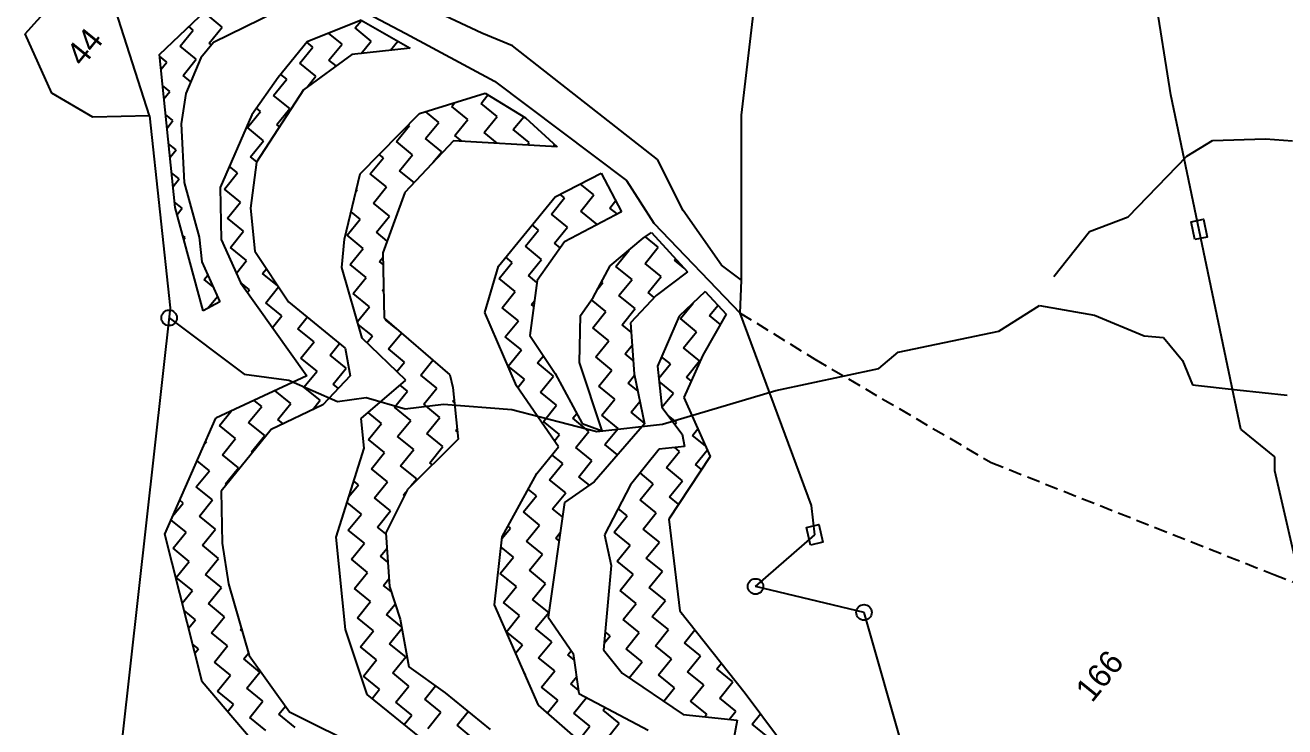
# Model space of a CAD drawing. Header units: metres. Extents: x 303647 to 308666, y 1943822 to 1947889.
# Drawn here: x 303931.1 to 304414.2, y 1946571.5 to 1946840.7 of the extents above; entities that cross this region are included whole.
import ezdxf

# ---------------------------------------------------------------- set-up
doc = ezdxf.new("R2010")
doc.units = ezdxf.units.M
doc.linetypes.add('DASHED', pattern=[0.75, 0.5, -0.25])
for name, color, linetype in [('LINE_FOOTPATH', 1, 'DASHED'), ('LINE_WATER', 4, 'Continuous'), ('OFF', 1, 'Continuous'), ('POLY_HATCH', 12, 'Continuous'), ('POLY_PARCEL', 6, 'Continuous'), ('POLY_ROAD', 30, 'Continuous'), ('TEXT_PARCEL', 7, 'Continuous')]:
    doc.layers.add(name, color=color, linetype=linetype)
doc.styles.add('TEXT_MAP', font='')
doc.styles.get('TEXT_MAP').set_extended_font_data('Kruti Dev 050')

msp = doc.modelspace()

# ---------------------------------------------------------------- linework, layer by layer
for points in [[(304379.69, 1946758.41), (304378.26, 1946765.24), (304382.99, 1946766.23), (304384.41, 1946759.4)], [(304232.31, 1946641.22), (304230.78, 1946648.03), (304235.49, 1946649.09), (304237.01, 1946642.28)]]:
    msp.add_lwpolyline(points, close=True)
for centre in [(303986.3, 1946728.4), (304211.21, 1946625.34), (304252.82, 1946615.41)]:
    msp.add_circle(centre, 2.99)
at = {"layer": 'LINE_FOOTPATH', "ltscale": 10}
for p, q in [((304205.33, 1946730.24), (304233.95, 1946712.54)), ((304233.95, 1946712.54), (304301.53, 1946672.93)), ((304301.53, 1946672.93), (304410, 1946629.95)), ((304410, 1946629.95), (304483.3, 1946601.65))]:
    msp.add_line(p, q, dxfattribs=at)
at = {"layer": 'LINE_WATER'}
for p, q in [((304376.69, 1946790.39), (304386.51, 1946796.4)), ((304386.51, 1946796.4), (304406.86, 1946797.11)), ((304406.86, 1946797.11), (304417.16, 1946796.28)), ((304354.16, 1946767.14), (304376.69, 1946790.39)), ((304339.3, 1946761.55), (304354.16, 1946767.14)), ((304325.65, 1946744.21), (304339.3, 1946761.55)), ((304304.55, 1946723.24), (304320.14, 1946733.18)), ((304320.14, 1946733.18), (304341.19, 1946729.45)), ((303986.3, 1946728.4), (304015.13, 1946706.78)), ((304341.19, 1946729.45), (304360.3, 1946721.47)), ((304265.96, 1946715.17), (304304.55, 1946723.24)), ((304360.3, 1946721.47), (304367.72, 1946720.82)), ((304367.72, 1946720.82), (304375.04, 1946712.08)), ((304258.53, 1946708.94), (304265.96, 1946715.17)), ((304375.04, 1946712.08), (304378.85, 1946702.75)), ((304015.13, 1946706.78), (304032.22, 1946704.52)), ((304219.03, 1946700.53), (304258.53, 1946708.94)), ((304032.22, 1946704.52), (304050.88, 1946696.26)), ((304378.85, 1946702.75), (304395.92, 1946700.73)), ((304050.88, 1946696.26), (304061.87, 1946697.89)), ((304061.87, 1946697.89), (304076.81, 1946693.51)), ((304175.48, 1946687.67), (304219.03, 1946700.53)), ((304395.92, 1946700.73), (304415.13, 1946698.7)), ((304076.81, 1946693.51), (304091.59, 1946695.29)), ((304091.59, 1946695.29), (304117.68, 1946693.27)), ((304117.68, 1946693.27), (304150.37, 1946684.81)), ((304150.37, 1946684.81), (304175.48, 1946687.67))]:
    msp.add_line(p, q, dxfattribs=at)
at = {"layer": 'OFF'}
msp.add_line((303931.09, 1946837.42), (303950.77, 1946859.27), dxfattribs=at)
at = {"layer": 'POLY_HATCH'}
for p, q in [((304041.69, 1946852.9), (304003.26, 1946834.08)), ((303982.56, 1946829.49), (304003.05, 1946848.87)), ((304059.91, 1946842.6), (304039.22, 1946834.28)), ((304059.91, 1946842.6), (304078.77, 1946831.92)), ((304003.26, 1946834.08), (303998.49, 1946828.2)), ((304039.22, 1946834.28), (304028.14, 1946820.64)), ((303988.63, 1946770.73), (303982.56, 1946829.49)), ((303998.49, 1946828.2), (303992.73, 1946814.44)), ((304056.37, 1946829.41), (304037.8, 1946815.82)), ((304078.77, 1946831.92), (304056.37, 1946829.41)), ((304028.14, 1946820.64), (304017.98, 1946806.26)), ((303992.73, 1946814.44), (303990.94, 1946802.89)), ((304037.8, 1946815.82), (304019.85, 1946788.15)), ((304082.28, 1946806.79), (304107.48, 1946814.54)), ((304107.48, 1946814.54), (304122.96, 1946805.17)), ((304017.98, 1946806.26), (304005.88, 1946778.36)), ((304059.58, 1946783.63), (304082.28, 1946806.79)), ((304122.96, 1946805.17), (304135.07, 1946794.05)), ((303990.94, 1946802.89), (303992.08, 1946780.29)), ((304095.4, 1946796.37), (304076.66, 1946776.49)), ((304135.07, 1946794.05), (304095.4, 1946796.37)), ((304019.85, 1946788.15), (304017.52, 1946770.42)), ((304134.3, 1946774.85), (304152.01, 1946783.87)), ((304152.01, 1946783.87), (304159.75, 1946769.1)), ((303992.08, 1946780.29), (303997.83, 1946759.36)), ((304053.56, 1946758.62), (304059.58, 1946783.63)), ((304005.88, 1946778.36), (304006.28, 1946758.43)), ((304076.66, 1946776.49), (304068.3, 1946753.38)), ((304112.67, 1946748.22), (304134.3, 1946774.85)), ((303999.32, 1946731.14), (303988.63, 1946770.73)), ((304017.52, 1946770.42), (304019.23, 1946753.95)), ((304159.75, 1946769.1), (304137.92, 1946757.61)), ((304168.17, 1946758.93), (304171.26, 1946761.17)), ((304171.26, 1946761.17), (304185.12, 1946746.02)), ((303997.83, 1946759.36), (303998.81, 1946749.9)), ((304006.28, 1946758.43), (304013.83, 1946741.74)), ((304052.53, 1946747.76), (304053.56, 1946758.62)), ((304137.92, 1946757.61), (304127.49, 1946742.71)), ((304155.45, 1946748.39), (304168.17, 1946758.93)), ((304019.23, 1946753.95), (304032.06, 1946734.48)), ((304068.3, 1946753.38), (304068.74, 1946728.33)), ((303998.81, 1946749.9), (304005.78, 1946734.48)), ((304060.36, 1946720.61), (304052.53, 1946747.76)), ((304107.34, 1946730.45), (304112.67, 1946748.22)), ((304148.88, 1946736.2), (304155.45, 1946748.39)), ((304185.12, 1946746.02), (304173.05, 1946736.96)), ((304013.83, 1946741.74), (304039.16, 1946706.09)), ((304127.49, 1946742.71), (304124.6, 1946721.69)), ((304144.08, 1946729.25), (304148.88, 1946736.2)), ((304173.05, 1946736.96), (304163.31, 1946726.47)), ((304191.96, 1946738.54), (304181.91, 1946729)), ((304191.96, 1946738.54), (304199.98, 1946729.77)), ((304005.78, 1946734.48), (303999.32, 1946731.14)), ((304032.06, 1946734.48), (304047.5, 1946721.94)), ((304068.74, 1946728.33), (304093.93, 1946706.58)), ((304119.57, 1946702.33), (304107.34, 1946730.45)), ((304143.64, 1946711.25), (304144.08, 1946729.25)), ((304163.31, 1946726.47), (304164.65, 1946706.98)), ((304181.91, 1946729), (304173.66, 1946709.92)), ((304199.98, 1946729.77), (304190.95, 1946714.03)), ((304047.5, 1946721.94), (304053.86, 1946716.78)), ((304124.6, 1946721.69), (304134.4, 1946707.06)), ((304053.86, 1946716.78), (304055.79, 1946706.16)), ((304077.08, 1946704.43), (304060.36, 1946720.61)), ((304190.95, 1946714.03), (304183.74, 1946697.89)), ((304093.93, 1946706.58), (304095.15, 1946701.69)), ((304134.4, 1946707.06), (304144.67, 1946687.88)), ((304152.33, 1946685), (304143.64, 1946711.25)), ((304164.65, 1946706.98), (304168.66, 1946687.77)), ((304173.66, 1946709.92), (304175.29, 1946694.09)), ((304039.16, 1946706.09), (304004.24, 1946689.93)), ((304055.79, 1946706.16), (304045.29, 1946695.08)), ((304059.96, 1946689.73), (304077.08, 1946704.43)), ((304135.61, 1946678.91), (304119.57, 1946702.33)), ((304095.15, 1946701.69), (304097.21, 1946681.83)), ((304183.74, 1946697.89), (304193.77, 1946675.27)), ((304045.29, 1946695.08), (304025.47, 1946685.52)), ((304175.29, 1946694.09), (304183.02, 1946683.79)), ((303984.6, 1946645.45), (304004.24, 1946689.93)), ((304061.14, 1946678.38), (304059.96, 1946689.73)), ((304144.67, 1946687.88), (304152.33, 1946685)), ((304168.66, 1946687.77), (304149.31, 1946665.45)), ((304025.47, 1946685.52), (304006.27, 1946661.87)), ((304183.02, 1946683.79), (304183.96, 1946678.99)), ((304050.32, 1946644.27), (304061.14, 1946678.38)), ((304097.21, 1946681.83), (304077.69, 1946662.58)), ((304127.35, 1946668.72), (304135.61, 1946678.91)), ((304174.29, 1946677.98), (304163.25, 1946664.39)), ((304183.96, 1946678.99), (304174.29, 1946677.98)), ((304193.77, 1946675.27), (304177.92, 1946651.12)), ((304114.09, 1946644.39), (304127.35, 1946668.72)), ((304149.31, 1946665.45), (304137.96, 1946657.5)), ((304163.25, 1946664.39), (304153.25, 1946645.12)), ((304006.27, 1946661.87), (304006.67, 1946641.94)), ((304077.69, 1946662.58), (304069.37, 1946645.94)), ((304137.96, 1946657.5), (304131.67, 1946613.53)), ((304177.92, 1946651.12), (304182.13, 1946616.05)), ((303998.93, 1946588.77), (303984.6, 1946645.45)), ((304053.99, 1946608.8), (304050.32, 1946644.27)), ((304069.37, 1946645.94), (304070.79, 1946625.29)), ((304111.05, 1946618.26), (304114.09, 1946644.39)), ((304153.25, 1946645.12), (304155.79, 1946633.39)), ((304006.67, 1946641.94), (304009.11, 1946626.38)), ((304155.79, 1946633.39), (304152.91, 1946601.08)), ((304009.11, 1946626.38), (304016.95, 1946598.89)), ((304070.79, 1946625.29), (304074.94, 1946612.82)), ((304127.93, 1946579.87), (304111.05, 1946618.26)), ((304182.13, 1946616.05), (304207.3, 1946584.36)), ((304074.94, 1946612.82), (304078.27, 1946594.52)), ((304131.67, 1946613.53), (304141.23, 1946599.64)), ((304062.31, 1946583.85), (304053.99, 1946608.8)), ((304152.91, 1946601.08), (304160.06, 1946592.05)), ((304016.95, 1946598.89), (304032.51, 1946577.21)), ((304141.23, 1946599.64), (304143.49, 1946584.31)), ((304078.27, 1946594.52), (304092.21, 1946584.5)), ((304160.06, 1946592.05), (304183.47, 1946576.27)), ((304026.51, 1946556.49), (303998.93, 1946588.77)), ((304085.79, 1946564.79), (304062.31, 1946583.85)), ((304092.21, 1946584.5), (304109.43, 1946570.52)), ((304143.49, 1946584.31), (304169.99, 1946570.16)), ((304207.3, 1946584.36), (304220.36, 1946566.78)), ((304032.51, 1946577.21), (304061.47, 1946562.75)), ((304149.21, 1946561.29), (304127.93, 1946579.87)), ((304183.47, 1946576.27), (304204.15, 1946573.99)), ((304204.15, 1946573.99), (304199.87, 1946550.88))]:
    msp.add_line(p, q, dxfattribs=at)
at = {"layer": 'POLY_HATCH', "linetype": 'Continuous'}
for p, q in [((304006.69, 1946839.97), (304000.51, 1946844.99)), ((304057.65, 1946839.61), (304060.02, 1946842.53)), ((303990.47, 1946832.63), (303995.49, 1946838.81)), ((303995.49, 1946838.81), (303993.84, 1946840.15)), ((304001.67, 1946833.79), (304006.69, 1946839.97)), ((304052.63, 1946833.43), (304047.48, 1946837.6)), ((304063.83, 1946834.59), (304057.65, 1946839.61)), ((303996.65, 1946827.61), (303990.47, 1946832.63)), ((304002.49, 1946833.13), (304001.67, 1946833.79)), ((304036.42, 1946826.09), (304041.44, 1946832.26)), ((304041.44, 1946832.26), (304039.11, 1946834.15)), ((304047.61, 1946827.25), (304052.63, 1946833.43)), ((304059.95, 1946829.81), (304063.83, 1946834.59)), ((304071.23, 1946831.08), (304074.07, 1946834.58)), ((303985.46, 1946826.45), (303982.64, 1946828.74)), ((303991.64, 1946821.43), (303996.65, 1946827.61)), ((303983.17, 1946823.63), (303985.46, 1946826.45)), ((304042.6, 1946821.07), (304036.42, 1946826.09)), ((304050.36, 1946825.02), (304047.61, 1946827.25)), ((303994.64, 1946819), (303991.64, 1946821.43)), ((304026.39, 1946813.73), (304031.4, 1946819.91)), ((304031.4, 1946819.91), (304029.08, 1946821.79)), ((304039.13, 1946816.8), (304042.6, 1946821.07)), ((303986.62, 1946815.25), (303983.79, 1946817.55)), ((303984.32, 1946812.42), (303986.62, 1946815.25)), ((304032.57, 1946808.71), (304026.39, 1946813.73)), ((304105.92, 1946810.67), (304108.54, 1946813.9)), ((304021.37, 1946807.55), (304019.79, 1946808.83)), ((304027.55, 1946802.53), (304032.57, 1946808.71)), ((304094.72, 1946809.51), (304095.92, 1946810.99)), ((304100.9, 1946804.49), (304094.72, 1946809.51)), ((304112.1, 1946805.66), (304105.92, 1946810.67)), ((303987.78, 1946804.06), (303984.95, 1946806.36)), ((303985.48, 1946801.22), (303987.78, 1946804.06)), ((304016.35, 1946801.37), (304021.37, 1946807.55)), ((304089.71, 1946803.33), (304084.57, 1946807.5)), ((304084.69, 1946797.15), (304089.71, 1946803.33)), ((304095.88, 1946798.31), (304100.9, 1946804.49)), ((304107.08, 1946799.48), (304112.1, 1946805.66)), ((304118.28, 1946800.64), (304122.29, 1946805.58)), ((304022.53, 1946796.35), (304016.35, 1946801.37)), ((304028.62, 1946801.66), (304027.55, 1946802.53)), ((304073.49, 1946795.99), (304078.51, 1946802.17)), ((304078.51, 1946802.17), (304078.08, 1946802.51)), ((304112.11, 1946795.39), (304107.08, 1946799.48)), ((304124.45, 1946795.62), (304118.28, 1946800.64)), ((303988.95, 1946792.86), (303986.1, 1946795.17)), ((304017.52, 1946790.17), (304022.53, 1946796.35)), ((304079.67, 1946790.97), (304073.49, 1946795.99)), ((304090.87, 1946792.13), (304084.69, 1946797.15)), ((304098.51, 1946796.19), (304095.88, 1946798.31)), ((304123.72, 1946794.72), (304124.45, 1946795.62)), ((304133.51, 1946794.15), (304134.13, 1946794.92)), ((303986.64, 1946790.02), (303988.95, 1946792.86)), ((304019.91, 1946788.23), (304017.52, 1946790.17)), ((304063.46, 1946783.63), (304068.48, 1946789.81)), ((304068.48, 1946789.81), (304066.89, 1946791.1)), ((304074.66, 1946784.79), (304079.67, 1946790.97)), ((304087.49, 1946787.98), (304090.87, 1946792.13)), ((303990.11, 1946781.67), (303987.26, 1946783.98)), ((304007.48, 1946777.81), (304012.5, 1946783.99)), ((304012.5, 1946783.99), (304009.41, 1946786.5)), ((304080.23, 1946780.27), (304074.66, 1946784.79)), ((303987.79, 1946778.81), (303990.11, 1946781.67)), ((304069.64, 1946778.61), (304063.46, 1946783.63)), ((304149.17, 1946775.56), (304143.97, 1946779.78)), ((304013.66, 1946772.8), (304007.48, 1946777.81)), ((304057.94, 1946776.83), (304058.45, 1946777.45)), ((304058.45, 1946777.45), (304058.15, 1946777.69)), ((304064.62, 1946772.43), (304069.64, 1946778.61)), ((304132.96, 1946768.22), (304137.98, 1946774.4)), ((304137.98, 1946774.4), (304136.21, 1946775.83)), ((304144.15, 1946769.38), (304149.17, 1946775.56)), ((303991.27, 1946770.47), (303988.41, 1946772.79)), ((303989.34, 1946768.09), (303991.27, 1946770.47)), ((304008.65, 1946766.62), (304013.66, 1946772.8)), ((304070.8, 1946767.42), (304064.62, 1946772.43)), ((304150.33, 1946764.36), (304144.15, 1946769.38)), ((304155.35, 1946770.54), (304157.56, 1946773.27)), ((304158.16, 1946768.26), (304155.35, 1946770.54)), ((304014.83, 1946761.6), (304008.65, 1946766.62)), ((304054.59, 1946760.08), (304059.61, 1946766.26)), ((304059.61, 1946766.26), (304056.08, 1946769.12)), ((304065.79, 1946761.24), (304070.8, 1946767.42)), ((304139.14, 1946763.2), (304132.96, 1946768.22)), ((303992.44, 1946759.28), (303991.52, 1946760.02)), ((304009.81, 1946755.42), (304014.83, 1946761.6)), ((304060.77, 1946755.06), (304054.59, 1946760.08)), ((304069.93, 1946757.88), (304065.79, 1946761.24)), ((304122.93, 1946755.86), (304127.94, 1946762.04)), ((304127.94, 1946762.04), (304125.5, 1946764.02)), ((304134.12, 1946757.02), (304139.14, 1946763.2)), ((304150.02, 1946763.98), (304150.33, 1946764.36)), ((303991.9, 1946758.62), (303992.44, 1946759.28)), ((304015.99, 1946750.41), (304009.81, 1946755.42)), ((304055.75, 1946748.88), (304060.77, 1946755.06)), ((304129.11, 1946750.84), (304122.93, 1946755.86)), ((304136.28, 1946755.27), (304134.12, 1946757.02)), ((304168.87, 1946749.31), (304173.89, 1946755.49)), ((304173.89, 1946755.49), (304168.95, 1946759.5)), ((304012.08, 1946745.6), (304015.99, 1946750.41)), ((304066.95, 1946750.04), (304068.33, 1946751.74)), ((304068.38, 1946748.89), (304066.95, 1946750.04)), ((304117.91, 1946749.68), (304115.47, 1946751.66)), ((304124.09, 1946744.66), (304129.11, 1946750.84)), ((304157.68, 1946748.15), (304162.69, 1946754.33)), ((304162.69, 1946754.33), (304162.66, 1946754.36)), ((304180.07, 1946750.48), (304180.52, 1946751.04)), ((304183.84, 1946747.41), (304180.07, 1946750.48)), ((304022.17, 1946745.39), (304023.66, 1946747.23)), ((304027.98, 1946740.68), (304022.17, 1946745.39)), ((304061.93, 1946743.86), (304055.75, 1946748.88)), ((304112.89, 1946743.5), (304117.91, 1946749.68)), ((304163.86, 1946743.14), (304157.68, 1946748.15)), ((304175.05, 1946744.3), (304168.87, 1946749.31)), ((303999.78, 1946743.07), (304001.14, 1946744.74)), ((304003.13, 1946740.35), (303999.78, 1946743.07)), ((304017.15, 1946739.21), (304013.71, 1946742.01)), ((304056.92, 1946737.69), (304061.93, 1946743.86)), ((304119.07, 1946738.48), (304112.89, 1946743.5)), ((304127.39, 1946741.98), (304124.09, 1946744.66)), ((304150.68, 1946739.53), (304152.66, 1946741.97)), ((304152.66, 1946741.97), (304152.19, 1946742.35)), ((304158.84, 1946736.96), (304163.86, 1946743.14)), ((304170.03, 1946738.12), (304175.05, 1946744.3)), ((304001.09, 1946732.05), (304004.81, 1946736.63)), ((304016.34, 1946738.21), (304017.15, 1946739.21)), ((304023.33, 1946734.2), (304028.25, 1946740.26)), ((304063.1, 1946732.67), (304056.92, 1946737.69)), ((304068.11, 1946738.85), (304068.54, 1946739.38)), ((304068.56, 1946738.49), (304068.11, 1946738.85)), ((304114.06, 1946732.3), (304119.07, 1946738.48)), ((304165.02, 1946731.94), (304158.84, 1946736.96)), ((304172.37, 1946736.22), (304170.03, 1946738.12)), ((304029.51, 1946729.18), (304023.33, 1946734.2)), ((304058.51, 1946727.02), (304063.1, 1946732.67)), ((304120.24, 1946727.29), (304114.06, 1946732.3)), ((304125.25, 1946733.47), (304126.42, 1946734.91)), ((304126.13, 1946732.76), (304125.25, 1946733.47)), ((304153.82, 1946730.78), (304148.26, 1946735.29)), ((304148.81, 1946724.6), (304153.82, 1946730.78)), ((304160, 1946725.76), (304165.02, 1946731.94)), ((304182.39, 1946728.09), (304187.27, 1946734.09)), ((304193.59, 1946729.25), (304196.82, 1946733.23)), ((304025.91, 1946724.74), (304029.51, 1946729.18)), ((304035.69, 1946724.16), (304039.3, 1946728.61)), ((304069.28, 1946727.65), (304069.38, 1946727.78)), ((304073.4, 1946724.3), (304069.28, 1946727.65)), ((304115.22, 1946721.11), (304120.24, 1946727.29)), ((304188.57, 1946723.07), (304182.39, 1946728.09)), ((304197.74, 1946725.88), (304193.59, 1946729.25)), ((304041.87, 1946719.15), (304035.69, 1946724.16)), ((304064.26, 1946721.47), (304058.84, 1946725.88)), ((304062.15, 1946718.87), (304064.26, 1946721.47)), ((304070.44, 1946716.46), (304075.4, 1946722.57)), ((304121.4, 1946716.09), (304115.22, 1946721.11)), ((304154.99, 1946719.58), (304148.81, 1946724.6)), ((304163.55, 1946722.88), (304160, 1946725.76)), ((304183.56, 1946716.89), (304188.57, 1946723.07)), ((304036.85, 1946712.97), (304041.87, 1946719.15)), ((304048.05, 1946714.13), (304051.66, 1946718.57)), ((304076.62, 1946711.44), (304070.44, 1946716.46)), ((304149.97, 1946713.4), (304154.99, 1946719.58)), ((304161.16, 1946714.57), (304163.89, 1946717.93)), ((304189.73, 1946711.87), (304183.56, 1946716.89)), ((304043.03, 1946707.95), (304036.85, 1946712.97)), ((304054.23, 1946709.12), (304048.05, 1946714.13)), ((304073.63, 1946707.77), (304076.62, 1946711.44)), ((304082.8, 1946706.42), (304087.46, 1946712.17)), ((304116.38, 1946709.91), (304121.4, 1946716.09)), ((304127.58, 1946711.08), (304129.84, 1946713.87)), ((304156.15, 1946708.39), (304149.97, 1946713.4)), ((304164.3, 1946712.02), (304161.16, 1946714.57)), ((304178.54, 1946710.71), (304175.18, 1946713.44)), ((304184.72, 1946705.7), (304189.73, 1946711.87)), ((304038.02, 1946701.77), (304043.03, 1946707.95)), ((304049.21, 1946702.94), (304054.23, 1946709.12)), ((304122.56, 1946704.9), (304116.38, 1946709.91)), ((304133.76, 1946706.06), (304127.58, 1946711.08)), ((304151.13, 1946702.21), (304156.15, 1946708.39)), ((304174.14, 1946705.29), (304178.54, 1946710.71)), ((304044.2, 1946696.76), (304038.02, 1946701.77)), ((304051.2, 1946701.32), (304049.21, 1946702.94)), ((304077.78, 1946700.25), (304074.92, 1946702.57)), ((304088.98, 1946701.41), (304082.8, 1946706.42)), ((304119.98, 1946701.72), (304122.56, 1946704.9)), ((304128.74, 1946699.88), (304133.76, 1946706.06)), ((304157.31, 1946697.19), (304151.13, 1946702.21)), ((304162.33, 1946703.37), (304164.77, 1946706.38)), ((304166.03, 1946700.37), (304162.33, 1946703.37)), ((304179.7, 1946699.52), (304174.28, 1946703.92)), ((304186.56, 1946704.2), (304184.72, 1946705.7)), ((304033, 1946695.59), (304027, 1946700.46)), ((304072.76, 1946694.07), (304077.78, 1946700.25)), ((304083.96, 1946695.23), (304088.98, 1946701.41)), ((304095.16, 1946696.39), (304095.64, 1946696.99)), ((304134.92, 1946694.87), (304128.74, 1946699.88)), ((304152.3, 1946691.01), (304157.31, 1946697.19)), ((304175.29, 1946694.09), (304179.7, 1946699.52)), ((304005.59, 1946687.09), (304010.1, 1946692.64)), ((304016.79, 1946688.25), (304021.8, 1946694.43)), ((304021.8, 1946694.43), (304018.96, 1946696.74)), ((304027.98, 1946689.42), (304033, 1946695.59)), ((304041.25, 1946693.13), (304044.2, 1946696.76)), ((304078.94, 1946689.05), (304072.76, 1946694.07)), ((304090.14, 1946690.21), (304083.96, 1946695.23)), ((304095.75, 1946695.91), (304095.16, 1946696.39)), ((304129.9, 1946688.69), (304134.92, 1946694.87)), ((304163.49, 1946692.17), (304166.87, 1946696.34)), ((304168.61, 1946688.02), (304163.49, 1946692.17)), ((304022.97, 1946683.24), (304016.79, 1946688.25)), ((304030.06, 1946687.73), (304027.98, 1946689.42)), ((304067.75, 1946687.89), (304062.64, 1946692.03)), ((304062.73, 1946681.71), (304067.75, 1946687.89)), ((304073.93, 1946682.87), (304078.94, 1946689.05)), ((304085.12, 1946684.03), (304090.14, 1946690.21)), ((304136.08, 1946683.67), (304129.9, 1946688.69)), ((304141.1, 1946689.85), (304142.62, 1946691.72)), ((304147.28, 1946684.83), (304141.1, 1946689.85)), ((304158.47, 1946686), (304152.3, 1946691.01)), ((304180.87, 1946688.32), (304177.68, 1946690.91)), ((304180.22, 1946687.52), (304180.87, 1946688.32)), ((304011.77, 1946682.07), (304005.59, 1946687.09)), ((304017.95, 1946677.06), (304022.97, 1946683.24)), ((304080.11, 1946677.86), (304073.93, 1946682.87)), ((304091.3, 1946679.02), (304085.12, 1946684.03)), ((304096.32, 1946685.2), (304096.8, 1946685.79)), ((304096.91, 1946684.72), (304096.32, 1946685.2)), ((304134.06, 1946681.18), (304136.08, 1946683.67)), ((304142.26, 1946678.65), (304147.28, 1946684.83)), ((304153.46, 1946679.82), (304158.47, 1946686)), ((304187.04, 1946683.31), (304189.09, 1946685.83)), ((304191.99, 1946679.29), (304187.04, 1946683.31)), ((303999.88, 1946680.05), (304000.58, 1946680.91)), ((304000.58, 1946680.91), (304000.34, 1946681.1)), ((304006.76, 1946675.89), (304011.77, 1946682.07)), ((304068.91, 1946676.69), (304062.73, 1946681.71)), ((304075.09, 1946671.68), (304080.11, 1946677.86)), ((304086.29, 1946672.84), (304091.3, 1946679.02)), ((304148.44, 1946673.64), (304142.26, 1946678.65)), ((304158.33, 1946675.86), (304153.46, 1946679.82)), ((304182.03, 1946677.13), (304180.21, 1946678.6)), ((304188.21, 1946672.11), (304192.71, 1946677.66)), ((304001.74, 1946669.71), (303997.01, 1946673.56)), ((304012.93, 1946670.88), (304006.76, 1946675.89)), ((304018.34, 1946676.74), (304017.95, 1946677.06)), ((304063.9, 1946670.51), (304068.91, 1946676.69)), ((304087.28, 1946672.04), (304086.29, 1946672.84)), ((304137.25, 1946672.47), (304133.12, 1946675.83)), ((304143.43, 1946667.46), (304148.44, 1946673.64)), ((304177.01, 1946670.95), (304182.03, 1946677.13)), ((303996.72, 1946663.54), (304001.74, 1946669.71)), ((304007.92, 1946664.7), (304012.93, 1946670.88)), ((304070.07, 1946665.5), (304063.9, 1946670.51)), ((304081.27, 1946666.66), (304075.09, 1946671.68)), ((304132.23, 1946666.3), (304137.25, 1946672.47)), ((304172, 1946664.77), (304166.91, 1946668.89)), ((304183.19, 1946665.93), (304177.01, 1946670.95)), ((304190.48, 1946670.26), (304188.21, 1946672.11)), ((304002.9, 1946658.52), (303996.72, 1946663.54)), ((304008.31, 1946664.38), (304007.92, 1946664.7)), ((304055.28, 1946659.9), (304058.88, 1946664.33)), ((304058.88, 1946664.33), (304057.13, 1946665.75)), ((304065.06, 1946659.32), (304070.07, 1946665.5)), ((304079.05, 1946663.92), (304081.27, 1946666.66)), ((304138.41, 1946661.28), (304132.23, 1946666.3)), ((304147.48, 1946664.17), (304143.43, 1946667.46)), ((304166.98, 1946658.59), (304172, 1946664.77)), ((304178.17, 1946659.75), (304183.19, 1946665.93)), ((303991.71, 1946657.36), (303990.34, 1946658.46)), ((303997.89, 1946652.34), (304002.9, 1946658.52)), ((304071.24, 1946654.3), (304065.06, 1946659.32)), ((304076.25, 1946660.48), (304077.25, 1946661.71)), ((304076.53, 1946660.26), (304076.25, 1946660.48)), ((304122.2, 1946653.94), (304127.21, 1946660.12)), ((304127.21, 1946660.12), (304124.05, 1946662.68)), ((304133.39, 1946655.1), (304138.41, 1946661.28)), ((304173.16, 1946653.57), (304166.98, 1946658.59)), ((304181.7, 1946656.89), (304178.17, 1946659.75)), ((303987.64, 1946652.35), (303991.71, 1946657.36)), ((304060.04, 1946653.14), (304054.55, 1946657.6)), ((304066.22, 1946648.12), (304071.24, 1946654.3)), ((304128.38, 1946648.92), (304122.2, 1946653.94)), ((304137.18, 1946652.03), (304133.39, 1946655.1)), ((304161.96, 1946652.41), (304158.49, 1946655.23)), ((304168.14, 1946647.39), (304173.16, 1946653.57)), ((303992.87, 1946646.16), (303987.01, 1946650.92)), ((304004.07, 1946647.32), (303997.89, 1946652.34)), ((304055.03, 1946646.96), (304060.04, 1946653.14)), ((304123.36, 1946642.74), (304128.38, 1946648.92)), ((304156.95, 1946646.23), (304161.96, 1946652.41)), ((303987.85, 1946639.98), (303992.87, 1946646.16)), ((303999.05, 1946641.14), (304004.07, 1946647.32)), ((304061.2, 1946641.94), (304055.03, 1946646.96)), ((304069.39, 1946645.55), (304066.22, 1946648.12)), ((304114.03, 1946643.87), (304117.18, 1946647.76)), ((304117.18, 1946647.76), (304116.31, 1946648.47)), ((304134.56, 1946643.9), (304136.33, 1946646.08)), ((304135.86, 1946642.84), (304134.56, 1946643.9)), ((304163.13, 1946641.21), (304156.95, 1946646.23)), ((304174.32, 1946642.38), (304168.14, 1946647.39)), ((303994.03, 1946634.97), (303987.85, 1946639.98)), ((304005.23, 1946636.13), (303999.05, 1946641.14)), ((304056.19, 1946635.76), (304061.2, 1946641.94)), ((304067.38, 1946636.93), (304069.78, 1946639.88)), ((304118.34, 1946636.56), (304113.62, 1946640.39)), ((304129.54, 1946637.73), (304123.36, 1946642.74)), ((304158.11, 1946635.03), (304163.13, 1946641.21)), ((304169.31, 1946636.2), (304174.32, 1946642.38)), ((303989.02, 1946628.79), (303994.03, 1946634.97)), ((304000.21, 1946629.95), (304005.23, 1946636.13)), ((304062.37, 1946630.75), (304056.19, 1946635.76)), ((304070.14, 1946634.69), (304067.38, 1946636.93)), ((304113.33, 1946630.38), (304118.34, 1946636.56)), ((304124.52, 1946631.55), (304129.54, 1946637.73)), ((304164.29, 1946630.02), (304158.11, 1946635.03)), ((304175.48, 1946631.18), (304169.31, 1946636.2)), ((304006.39, 1946624.93), (304000.21, 1946629.95)), ((304057.35, 1946624.57), (304062.37, 1946630.75)), ((304119.51, 1946625.37), (304113.33, 1946630.38)), ((304130.7, 1946626.53), (304124.52, 1946631.55)), ((304159.27, 1946623.84), (304164.29, 1946630.02)), ((304170.47, 1946625), (304175.48, 1946631.18)), ((303995.2, 1946623.77), (303989.02, 1946628.79)), ((304001.37, 1946618.75), (304006.39, 1946624.93)), ((304063.53, 1946619.55), (304057.35, 1946624.57)), ((304068.55, 1946625.73), (304070.58, 1946628.24)), ((304071.41, 1946623.4), (304068.55, 1946625.73)), ((304114.49, 1946619.19), (304119.51, 1946625.37)), ((304125.69, 1946620.35), (304130.7, 1946626.53)), ((304176.65, 1946619.99), (304170.47, 1946625)), ((303991.29, 1946618.97), (303995.2, 1946623.77)), ((304131.87, 1946615.33), (304125.69, 1946620.35)), ((304165.45, 1946618.82), (304159.27, 1946623.84)), ((304171.63, 1946613.81), (304176.65, 1946619.99)), ((303996.36, 1946612.58), (303992.02, 1946616.1)), ((304007.55, 1946613.74), (304001.37, 1946618.75)), ((304058.51, 1946613.37), (304063.53, 1946619.55)), ((304069.71, 1946614.54), (304073.01, 1946618.61)), ((304120.67, 1946614.17), (304114.49, 1946619.19)), ((304126.85, 1946609.16), (304131.87, 1946615.33)), ((304160.44, 1946612.64), (304165.45, 1946618.82)), ((304182.83, 1946614.97), (304182.91, 1946615.07)), ((304183.29, 1946614.59), (304182.83, 1946614.97)), ((303993.73, 1946609.34), (303996.36, 1946612.58)), ((304002.54, 1946607.56), (304007.55, 1946613.74)), ((304064.69, 1946608.36), (304058.51, 1946613.37)), ((304075.48, 1946609.85), (304069.71, 1946614.54)), ((304115.65, 1946607.99), (304120.67, 1946614.17)), ((304166.61, 1946607.63), (304160.44, 1946612.64)), ((304177.81, 1946608.79), (304171.63, 1946613.81)), ((304008.72, 1946602.54), (304002.54, 1946607.56)), ((304013.73, 1946608.72), (304014.04, 1946609.1)), ((304014.27, 1946608.29), (304013.73, 1946608.72)), ((304059.68, 1946602.18), (304064.69, 1946608.36)), ((304070.87, 1946603.34), (304075.61, 1946609.17)), ((304121.83, 1946602.98), (304115.65, 1946607.99)), ((304133.03, 1946604.14), (304126.85, 1946609.16)), ((304153.14, 1946603.65), (304155.42, 1946606.47)), ((304155.42, 1946606.47), (304153.53, 1946608)), ((304161.6, 1946601.45), (304166.61, 1946607.63)), ((304172.79, 1946602.61), (304177.81, 1946608.79)), ((304183.99, 1946603.77), (304187.98, 1946608.69)), ((303997.52, 1946601.38), (303995.28, 1946603.2)), ((303996.17, 1946599.71), (303997.52, 1946601.38)), ((304003.7, 1946596.36), (304008.72, 1946602.54)), ((304065.86, 1946597.16), (304059.68, 1946602.18)), ((304077.05, 1946598.32), (304070.87, 1946603.34)), ((304119.2, 1946599.73), (304121.83, 1946602.98)), ((304128.01, 1946597.96), (304133.03, 1946604.14)), ((304139.21, 1946599.12), (304140.49, 1946600.71)), ((304167.78, 1946596.43), (304161.6, 1946601.45)), ((304178.97, 1946597.6), (304172.79, 1946602.61)), ((304190.17, 1946598.76), (304183.99, 1946603.77)), ((304009.88, 1946591.35), (304003.7, 1946596.36)), ((304014.9, 1946597.53), (304016.7, 1946599.75)), ((304021.08, 1946592.51), (304014.9, 1946597.53)), ((304060.84, 1946590.98), (304065.86, 1946597.16)), ((304072.04, 1946592.15), (304077.05, 1946598.32)), ((304134.19, 1946592.94), (304128.01, 1946597.96)), ((304141.59, 1946597.19), (304139.21, 1946599.12)), ((304162.76, 1946590.25), (304167.78, 1946596.43)), ((304173.96, 1946591.42), (304178.97, 1946597.6)), ((304185.15, 1946592.58), (304190.17, 1946598.76)), ((304196.35, 1946593.74), (304198.12, 1946595.92)), ((304004.86, 1946585.17), (304009.88, 1946591.35)), ((304016.06, 1946586.33), (304021.08, 1946592.51)), ((304067.02, 1946585.97), (304060.84, 1946590.98)), ((304078.21, 1946587.13), (304072.04, 1946592.15)), ((304123, 1946591.78), (304122.52, 1946592.16)), ((304122.8, 1946591.54), (304123, 1946591.78)), ((304129.18, 1946586.76), (304134.19, 1946592.94)), ((304140.37, 1946587.93), (304142.56, 1946590.62)), ((304180.14, 1946586.4), (304173.96, 1946591.42)), ((304191.33, 1946587.56), (304185.15, 1946592.58)), ((304202.53, 1946588.73), (304196.35, 1946593.74)), ((303998.68, 1946590.18), (303998.55, 1946590.3)), ((303998.6, 1946590.08), (303998.68, 1946590.18)), ((304022.24, 1946581.31), (304016.06, 1946586.33)), ((304064.11, 1946582.39), (304067.02, 1946585.97)), ((304073.2, 1946580.95), (304078.21, 1946587.13)), ((304084.39, 1946582.11), (304088.5, 1946587.17)), ((304135.35, 1946581.75), (304129.18, 1946586.76)), ((304143.31, 1946585.54), (304140.37, 1946587.93)), ((304162.9, 1946590.14), (304162.76, 1946590.25)), ((304176, 1946581.31), (304180.14, 1946586.4)), ((304186.32, 1946581.38), (304191.33, 1946587.56)), ((304197.51, 1946582.55), (304202.53, 1946588.73)), ((304011.04, 1946580.15), (304004.86, 1946585.17)), ((304017.22, 1946575.14), (304022.24, 1946581.31)), ((304079.38, 1946575.93), (304073.2, 1946580.95)), ((304090.57, 1946577.1), (304084.39, 1946582.11)), ((304131.38, 1946576.85), (304135.35, 1946581.75)), ((304141.53, 1946576.73), (304146.42, 1946582.75)), ((304192.49, 1946576.37), (304186.32, 1946581.38)), ((304203.69, 1946577.53), (304197.51, 1946582.55)), ((304008.73, 1946577.3), (304011.04, 1946580.15)), ((304028.42, 1946576.3), (304030.94, 1946579.4)), ((304034.6, 1946571.28), (304028.42, 1946576.3)), ((304085.56, 1946570.92), (304090.57, 1946577.1)), ((304096.75, 1946572.08), (304101.03, 1946577.34)), ((304147.71, 1946571.72), (304141.53, 1946576.73)), ((304152.73, 1946577.9), (304153.57, 1946578.93)), ((304158.91, 1946572.88), (304152.73, 1946577.9)), ((304191.68, 1946575.37), (304192.49, 1946576.37)), ((304201.09, 1946574.33), (304203.69, 1946577.53)), ((304209.87, 1946572.51), (304213.12, 1946576.52)), ((304023.4, 1946570.12), (304017.22, 1946575.14)), ((304076.47, 1946572.35), (304079.38, 1946575.93)), ((304102.93, 1946567.06), (304096.75, 1946572.08)), ((304143.38, 1946566.38), (304147.71, 1946571.72)), ((304153.89, 1946566.7), (304158.91, 1946572.88)), ((304216.05, 1946567.5), (304209.87, 1946572.51))]:
    msp.add_line(p, q, dxfattribs=at)
at = {"layer": 'POLY_PARCEL'}
for p, q in [((304370.55, 1946813.92), (304351.51, 1946932.53)), ((304205.84, 1946806.22), (304216.12, 1946894.55)), ((303978.73, 1946805.87), (303965.69, 1946846.51)), ((303941.25, 1946814.66), (303931.09, 1946837.42)), ((303957.05, 1946805.37), (303941.25, 1946814.66)), ((304397.35, 1946685.72), (304370.55, 1946813.92)), ((303978.73, 1946805.87), (303957.05, 1946805.37)), ((303978.73, 1946805.87), (303986.73, 1946732.25)), ((304205.79, 1946742.84), (304205.84, 1946806.22)), ((304205.33, 1946730.24), (304205.79, 1946742.84)), ((303986.73, 1946732.25), (303968.32, 1946567.24)), ((304232.73, 1946656.45), (304205.33, 1946730.24)), ((304410.42, 1946675.11), (304397.35, 1946685.72)), ((304410.41, 1946669.76), (304410.42, 1946675.11)), ((304421.04, 1946623.63), (304410.41, 1946669.76)), ((304233.9, 1946645.15), (304232.73, 1946656.45)), ((304211.21, 1946625.34), (304233.9, 1946645.15)), ((304252.82, 1946615.41), (304211.21, 1946625.34)), ((304292.47, 1946477.15), (304252.82, 1946615.41))]:
    msp.add_line(p, q, dxfattribs=at)
at = {"layer": 'POLY_ROAD'}
for p, q in [((304106.19, 1946837.56), (303976.96, 1946898.58)), ((303973.08, 1946892.41), (304077.09, 1946837.53)), ((304077.09, 1946837.53), (304111.09, 1946819.26)), ((304117.98, 1946832.77), (304106.19, 1946837.56)), ((304173.66, 1946789.16), (304117.98, 1946832.77)), ((304111.09, 1946819.26), (304161.69, 1946781.13)), ((304183.46, 1946769.61), (304173.66, 1946789.16)), ((304161.69, 1946781.13), (304172.18, 1946764.67)), ((304198.17, 1946748.56), (304183.46, 1946769.61)), ((304172.18, 1946764.67), (304205.33, 1946730.24)), ((304205.79, 1946742.84), (304198.17, 1946748.56))]:
    msp.add_line(p, q, dxfattribs=at)

# ---------------------------------------------------------------- texts
at = {"layer": 'TEXT_PARCEL', "style": 'TEXT_MAP'}
for s, p in [('44', (303953.09, 1946824.36)), ('166', (304340.26, 1946580.43))]:
    msp.add_text(s, height=9.024, rotation=50.9303, dxfattribs=at).set_placement(p)

doc.saveas('drawing.dxf')
